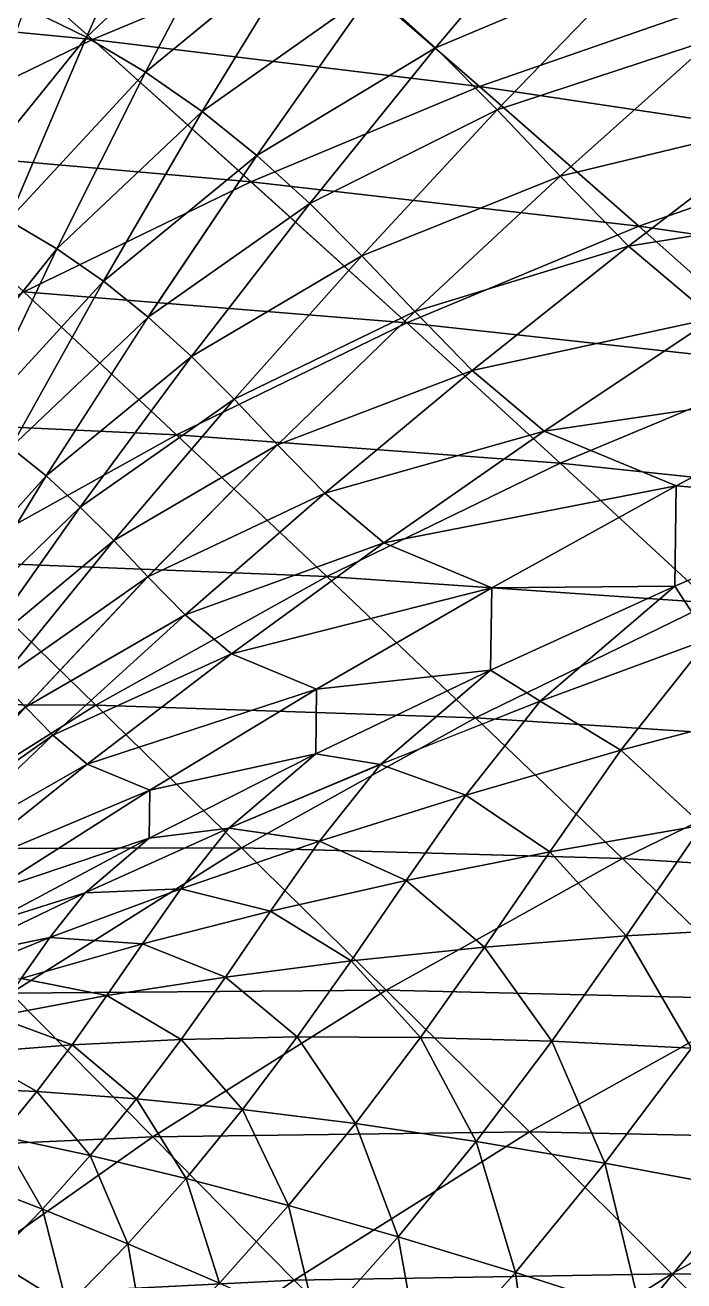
# Model space of a CAD drawing. Extents: x -232 to 179, y -162 to 161.
# Drawn here: x -85.37 to -68.87, y 93.13 to 124.62 of the extents above; entities that cross this region are included whole.
import ezdxf

# ---------------------------------------------------------------- set-up
doc = ezdxf.new("R2010")
doc.units = 0
doc.header["$MEASUREMENT"] = 0

msp = doc.modelspace()

# ---------------------------------------------------------------- linework, layer by layer
for points in [[(-81.739136, 128.99353, -876.1915), (-85.38065, 125.06836, -873.564), (-83.8399, 124.31247, -874.85614), (-83.8398, 124.31257, -874.8560000000001)], [(-83.8399, 124.31247, -874.85614), (-79.98088, 127.95528, -877.76776), (-81.739136, 128.99353, -876.1915), (-81.73904, 128.99364, -876.1914)], [(-83.689766, 124.25277, -766.01495), (-93.247536, 125.17456, -773.24316), (-87.74495999999999, 127.84828, -774.745), (-87.74486, 127.84838, -774.7449)], [(-87.74495999999999, 127.84828, -774.745), (-78.05091999999999, 126.60047, -767.7812), (-83.689766, 124.25277, -766.01495), (-83.68966999999999, 124.25287, -766.01483)], [(-79.98088, 127.95528, -877.76776), (-83.8399, 124.31247, -874.85614), (-82.35902, 123.438, -876.1837), (-82.35892, 123.4381, -876.1836)], [(-82.35902, 123.438, -876.1837), (-78.29228, 126.78055, -879.3844), (-79.98088, 127.95528, -877.76776), (-79.98078000000001, 127.955376, -877.76764)], [(-71.74301, 128.02066, -885.0740400000001), (-76.667465, 125.47423, -881.0419999999999), (-75.09337, 124.04198, -882.7443), (-75.09326999999999, 124.042076, -882.7442)], [(-75.09337, 124.04198, -882.7443), (-69.939644, 126.21474, -887.12), (-71.74301, 128.02066, -885.0740400000001), (-71.74291, 128.02077, -885.0739)], [(-64.002426, 127.80169, -892.1655), (-69.939644, 126.21474, -887.12), (-68.105774, 124.28107, -889.25684), (-68.105675, 124.281166, -889.2567)], [(-73.98485, 123.075584, -759.3344), (-83.689766, 124.25277, -766.01495), (-78.05091999999999, 126.60047, -767.7812), (-78.05082, 126.60057, -767.78107)], [(-78.29228, 126.78055, -879.3844), (-82.35902, 123.438, -876.1837), (-80.9368, 122.44859, -877.54535), (-80.9367, 122.44869, -877.5452)], [(-80.9368, 122.44859, -877.54535), (-76.667465, 125.47423, -881.0419999999999), (-78.29228, 126.78055, -879.3844), (-78.29218, 126.78065, -879.3843)], [(-78.05091999999999, 126.60047, -767.7812), (-68.2354, 125.075645, -761.36334), (-73.98485, 123.075584, -759.3344), (-73.98475, 123.07568, -759.3343)], [(-69.939644, 126.21474, -887.12), (-75.09337, 124.04198, -882.7443), (-73.54420999999999, 122.49062, -884.50183), (-73.54411, 122.49072, -884.5017)], [(-73.54420999999999, 122.49062, -884.50183), (-68.105774, 124.28107, -889.25684), (-69.939644, 126.21474, -887.12), (-69.939545, 126.214836, -887.1199)], [(-76.667465, 125.47423, -881.0419999999999), (-80.9368, 122.44859, -877.54535), (-79.5683, 121.34834, -878.9414), (-79.5682, 121.34844, -878.9413)], [(-79.5683, 121.34834, -878.9414), (-75.09337, 124.04198, -882.7443), (-76.667465, 125.47423, -881.0419999999999), (-76.667366, 125.47433, -881.0419)], [(-93.247536, 125.17456, -773.24316), (-83.689766, 124.25277, -766.01495), (-89.28996, 121.53162, -764.48645), (-89.28986, 121.531715, -764.4863)], [(-87.055275, 120.34671, -872.3815), (-83.8399, 124.31247, -874.85614), (-85.38065, 125.06836, -873.564), (-85.380554, 125.06846, -873.5639)], [(-64.16296, 121.60221, -753.17487), (-73.98485, 123.075584, -759.3344), (-68.2354, 125.075645, -761.36334), (-68.2353, 125.075745, -761.3632)], [(-79.71428, 120.69017, -757.5398), (-89.28996, 121.53162, -764.48645), (-83.689766, 124.25277, -766.01495), (-83.68966999999999, 124.25287, -766.01483)], [(-83.8399, 124.31247, -874.85614), (-87.055275, 120.34671, -872.3815), (-85.79259499999999, 119.72724, -873.4403699999999), (-85.792496, 119.72734, -873.44025)], [(-85.79259499999999, 119.72724, -873.4403699999999), (-82.35902, 123.438, -876.1837), (-83.8399, 124.31247, -874.85614), (-83.8398, 124.31257, -874.8560000000001)], [(-83.689766, 124.25277, -766.01495), (-73.98485, 123.075584, -759.3344), (-79.71428, 120.69017, -757.5398), (-79.71418, 120.69027, -757.5397)], [(-75.09337, 124.04198, -882.7443), (-79.5683, 121.34834, -878.9414), (-78.24252, 120.142044, -880.3752), (-78.242424, 120.14214, -880.37506)], [(-78.24252, 120.142044, -880.3752), (-73.54420999999999, 122.49062, -884.50183), (-75.09337, 124.04198, -882.7443), (-75.09326999999999, 124.042076, -882.7442)], [(-68.105774, 124.28107, -889.25684), (-73.54420999999999, 122.49062, -884.50183), (-71.96885, 120.82952, -886.33746), (-71.96875, 120.82962, -886.33734)], [(-71.96885, 120.82952, -886.33746), (-66.11268000000001, 122.23862, -891.5449), (-68.105774, 124.28107, -889.25684), (-68.105675, 124.281166, -889.2567)], [(-82.35902, 123.438, -876.1837), (-85.79259499999999, 119.72724, -873.4403699999999), (-84.57897, 119.01059, -874.5283), (-84.57887, 119.01069, -874.5282)], [(-84.57897, 119.01059, -874.5283), (-80.9368, 122.44859, -877.54535), (-82.35902, 123.438, -876.1837), (-82.35892, 123.4381, -876.1836)], [(-69.99598, 119.57308, -751.11646), (-79.71428, 120.69017, -757.5398), (-73.98485, 123.075584, -759.3344), (-73.98475, 123.07568, -759.3343)], [(-73.98485, 123.075584, -759.3344), (-64.16296, 121.60221, -753.17487), (-69.99598, 119.57308, -751.11646), (-69.99588, 119.57318, -751.11633)], [(-73.54420999999999, 122.49062, -884.50183), (-78.24252, 120.142044, -880.3752), (-76.93775, 118.83542, -881.85547), (-76.93765, 118.83552, -881.85535)], [(-76.93775, 118.83542, -881.85547), (-71.96885, 120.82952, -886.33746), (-73.54420999999999, 122.49062, -884.50183), (-73.54411, 122.49072, -884.5017)], [(-80.9368, 122.44859, -877.54535), (-84.57897, 119.01059, -874.5283), (-83.41343, 118.19975, -875.6442), (-83.41333, 118.19985, -875.6441)], [(-83.41343, 118.19975, -875.6442), (-79.5683, 121.34834, -878.9414), (-80.9368, 122.44859, -877.54535), (-80.9367, 122.44869, -877.5452)], [(-66.11268000000001, 122.23862, -891.5449), (-71.96885, 120.82952, -886.33746), (-70.25671, 119.07498, -888.3031), (-70.25661, 119.07508, -888.303)], [(-70.25671, 119.07498, -888.3031), (-63.61806, 120.13669, -894.1456), (-66.11268000000001, 122.23862, -891.5449), (-66.11258000000001, 122.238716, -891.5448)], [(-89.28996, 121.53162, -764.48645), (-79.71428, 120.69017, -757.5398), (-85.40443, 117.92531, -755.98676), (-85.40433, 117.92541, -755.98663)], [(-60.16550400000001, 118.14219, -745.1917), (-69.99598, 119.57308, -751.11646), (-64.16296, 121.60221, -753.17487), (-64.16286, 121.60231, -753.17474)], [(-79.5683, 121.34834, -878.9414), (-83.41343, 118.19975, -875.6442), (-82.291916, 117.29807, -876.7883), (-82.29182, 117.29817, -876.7882)], [(-82.291916, 117.29807, -876.7883), (-78.24252, 120.142044, -880.3752), (-79.5683, 121.34834, -878.9414), (-79.5682, 121.34844, -878.9413)], [(-75.80869, 117.152985, -749.2958), (-85.40443, 117.92531, -755.98676), (-79.71428, 120.69017, -757.5398), (-79.71418, 120.69027, -757.5397)], [(-79.71428, 120.69017, -757.5398), (-69.99598, 119.57308, -751.11646), (-75.80869, 117.152985, -749.2958), (-75.80859, 117.15308, -749.29565)], [(-71.96885, 120.82952, -886.33746), (-76.93775, 118.83542, -881.85547), (-75.61091, 117.43636, -883.4015), (-75.61081, 117.43646, -883.4013699999999)], [(-75.61091, 117.43636, -883.4015), (-70.25671, 119.07498, -888.3031), (-71.96885, 120.82952, -886.33746), (-71.96875, 120.82962, -886.33734)], [(-78.24252, 120.142044, -880.3752), (-82.291916, 117.29807, -876.7883), (-81.205414, 116.30948, -877.9634), (-81.205315, 116.30958, -877.96326)], [(-81.205414, 116.30948, -877.9634), (-76.93775, 118.83542, -881.85547), (-78.24252, 120.142044, -880.3752), (-78.242424, 120.14214, -880.37506)], [(-63.61806, 120.13669, -894.1456), (-70.25671, 119.07498, -888.3031), (-68.11374, 117.26935, -890.5371), (-68.11364, 117.26945, -890.5369999999999)], [(-87.60687, 115.22511, -871.9447), (-84.57897, 119.01059, -874.5283), (-85.79259499999999, 119.72724, -873.4403699999999), (-85.792496, 119.72734, -873.44025)], [(-66.07516, 116.086395, -743.1062599999999), (-75.80869, 117.152985, -749.2958), (-69.99598, 119.57308, -751.11646), (-69.99588, 119.57318, -751.11633)], [(-69.99598, 119.57308, -751.11646), (-60.16550400000001, 118.14219, -745.1917), (-66.07516, 116.086395, -743.1062599999999), (-66.07506, 116.086494, -743.10614)], [(-84.57897, 119.01059, -874.5283), (-87.60687, 115.22511, -871.9447), (-86.65134, 114.66086, -872.8013), (-86.65124, 114.66096, -872.80115)], [(-86.65134, 114.66086, -872.8013), (-83.41343, 118.19975, -875.6442), (-84.57897, 119.01059, -874.5283), (-84.57887, 119.01069, -874.5282)], [(-70.25671, 119.07498, -888.3031), (-75.61091, 117.43636, -883.4015), (-74.16887, 115.95861, -885.057), (-74.16877, 115.95871, -885.0569)], [(-74.16887, 115.95861, -885.057), (-68.11374, 117.26935, -890.5371), (-70.25671, 119.07498, -888.3031), (-70.25661, 119.07508, -888.303)], [(-76.93775, 118.83542, -881.85547), (-81.205414, 116.30948, -877.9634), (-80.13611999999999, 115.23867, -879.1765), (-80.136024, 115.23877, -879.1764)], [(-80.13611999999999, 115.23867, -879.1765), (-75.61091, 117.43636, -883.4015), (-76.93775, 118.83542, -881.85547), (-76.93765, 118.83552, -881.85535)], [(-83.41343, 118.19975, -875.6442), (-86.65134, 114.66086, -872.8013), (-85.73365, 114.022446, -873.6799), (-85.73355, 114.022545, -873.67975)], [(-85.73365, 114.022446, -873.6799), (-82.291916, 117.29807, -876.7883), (-83.41343, 118.19975, -875.6442), (-83.41333, 118.19985, -875.6441)], [(-81.58156, 114.34794, -747.72015), (-91.03743, 114.787704, -754.6813400000001), (-85.40443, 117.92531, -755.98676), (-85.40433, 117.92541, -755.98663)], [(-85.40443, 117.92531, -755.98676), (-75.80869, 117.152985, -749.2958), (-81.58156, 114.34794, -747.72015), (-81.58145999999999, 114.34804, -747.72003)], [(-75.61091, 117.43636, -883.4015), (-80.13611999999999, 115.23867, -879.1765), (-79.048744, 114.09212, -880.4435), (-79.048645, 114.09222, -880.44336)], [(-79.048744, 114.09212, -880.4435), (-74.16887, 115.95861, -885.057), (-75.61091, 117.43636, -883.4015), (-75.61081, 117.43646, -883.4013699999999)], [(-82.291916, 117.29807, -876.7883), (-85.73365, 114.022446, -873.6799), (-84.85063000000001, 113.312515, -874.5807), (-84.85053, 113.312614, -874.58057)], [(-84.85063000000001, 113.312515, -874.5807), (-81.205414, 116.30948, -877.9634), (-82.291916, 117.29807, -876.7883), (-82.29182, 117.29817, -876.7882)], [(-71.96423, 113.63452, -741.2616), (-81.58156, 114.34794, -747.72015), (-75.80869, 117.152985, -749.2958), (-75.80859, 117.15308, -749.29565)], [(-75.80869, 117.152985, -749.2958), (-66.07516, 116.086395, -743.1062599999999), (-71.96423, 113.63452, -741.2616), (-71.964134, 113.63462, -741.2615)], [(-68.11374, 117.26935, -890.5371), (-74.16887, 115.95861, -885.057), (-72.36395999999999, 114.43783, -886.9386), (-72.36386, 114.43793, -886.9385)], [(-72.36395999999999, 114.43783, -886.9386), (-64.18842, 115.64001, -893.65717), (-68.11374, 117.26935, -890.5371), (-68.11364, 117.26945, -890.5369999999999)], [(-81.205414, 116.30948, -877.9634), (-84.85063000000001, 113.312515, -874.5807), (-83.99518, 112.53415, -875.50586), (-83.99508, 112.53425, -875.5057400000001)], [(-83.99518, 112.53415, -875.50586), (-80.13611999999999, 115.23867, -879.1765), (-81.205414, 116.30948, -877.9634), (-81.205315, 116.30958, -877.96326)], [(-74.16887, 115.95861, -885.057), (-79.048744, 114.09212, -880.4435), (-77.86695999999999, 112.881065, -881.80023), (-77.86686, 112.881165, -881.8001)], [(-77.86695999999999, 112.881065, -881.80023), (-72.36395999999999, 114.43783, -886.9386), (-74.16887, 115.95861, -885.057), (-74.16877, 115.95871, -885.0569)], [(-62.214024, 112.60939, -735.2847), (-71.96423, 113.63452, -741.2616), (-66.07516, 116.086395, -743.1062599999999), (-66.07506, 116.086494, -743.10614)], [(-64.18842, 115.64001, -893.65717), (-72.36395999999999, 114.43783, -886.9386), (-69.057884, 113.06552, -889.5665), (-69.057785, 113.06562, -889.5664)], [(-69.057884, 113.06552, -889.5665), (-64.233536, 112.65173, -895.3632), (-64.18842, 115.64001, -893.65717), (-64.188324, 115.64011, -893.65704)], [(-80.13611999999999, 115.23867, -879.1765), (-83.99518, 112.53415, -875.50586), (-83.153275, 111.69105, -876.461), (-83.153175, 111.69115, -876.4609)], [(-83.153275, 111.69105, -876.461), (-79.048744, 114.09212, -880.4435), (-80.13611999999999, 115.23867, -879.1765), (-80.136024, 115.23877, -879.1764)], [(-91.03743, 114.787704, -754.6813400000001), (-81.58156, 114.34794, -747.72015), (-87.29643, 111.164734, -746.39575), (-87.29633000000001, 111.16483, -746.3956)], [(-77.812935, 110.79261, -739.66534), (-87.29643, 111.164734, -746.39575), (-81.58156, 114.34794, -747.72015), (-81.58145999999999, 114.34804, -747.72003)], [(-81.58156, 114.34794, -747.72015), (-71.96423, 113.63452, -741.2616), (-77.812935, 110.79261, -739.66534), (-77.812836, 110.79271, -739.6652)], [(-72.36395999999999, 114.43783, -886.9386), (-77.86695999999999, 112.881065, -881.80023), (-76.387794, 111.63474, -883.3423), (-76.387695, 111.63484, -883.3421599999999)], [(-76.387794, 111.63474, -883.3423), (-69.057884, 113.06552, -889.5665), (-72.36395999999999, 114.43783, -886.9386), (-72.36386, 114.43793, -886.9385)], [(-87.90748, 109.90623, -871.6509), (-84.85063000000001, 113.312515, -874.5807), (-85.73365, 114.022446, -873.6799), (-85.73355, 114.022545, -873.67975)], [(-79.048744, 114.09212, -880.4435), (-83.153275, 111.69105, -876.461), (-82.297134, 110.78831, -877.4585599999999), (-82.297035, 110.78841, -877.45844)], [(-82.297134, 110.78831, -877.4585599999999), (-77.86695999999999, 112.881065, -881.80023), (-79.048744, 114.09212, -880.4435), (-79.048645, 114.09222, -880.44336)], [(-68.17286999999999, 110.12846, -733.4183), (-77.812935, 110.79261, -739.66534), (-71.96423, 113.63452, -741.2616), (-71.964134, 113.63462, -741.2615)], [(-71.96423, 113.63452, -741.2616), (-62.214024, 112.60939, -735.2847), (-68.17286999999999, 110.12846, -733.4183), (-68.17277, 110.12856, -733.41815)], [(-84.85063000000001, 113.312515, -874.5807), (-87.90748, 109.90623, -871.6509), (-87.25522, 109.38182, -872.3163), (-87.25511999999999, 109.38192, -872.31616)], [(-87.25522, 109.38182, -872.3163), (-83.99518, 112.53415, -875.50586), (-84.85063000000001, 113.312515, -874.5807), (-84.85053, 113.312614, -874.58057)], [(-69.057884, 113.06552, -889.5665), (-76.387794, 111.63474, -883.3423), (-73.67839000000001, 110.51011, -885.49585), (-73.67829, 110.51021, -885.4957)], [(-73.67839000000001, 110.51011, -885.49585), (-69.09588000000001, 110.54866, -891.0034), (-69.057884, 113.06552, -889.5665), (-69.057785, 113.06562, -889.5664)], [(-64.233536, 112.65173, -895.3632), (-69.057884, 113.06552, -889.5665), (-69.09588000000001, 110.54866, -891.0034), (-69.09578, 110.54876, -891.0033)], [(-77.86695999999999, 112.881065, -881.80023), (-82.297134, 110.78831, -877.4585599999999), (-81.36665, 109.83479, -878.5268), (-81.36655400000001, 109.83489, -878.5267)], [(-81.36665, 109.83479, -878.5268), (-76.387794, 111.63474, -883.3423), (-77.86695999999999, 112.881065, -881.80023), (-77.86686, 112.881165, -881.8001)], [(-83.99518, 112.53415, -875.50586), (-87.25522, 109.38182, -872.3163), (-86.62331999999999, 108.80687, -872.99963), (-86.62321999999999, 108.80697, -872.9995)], [(-86.62331999999999, 108.80687, -872.99963), (-83.153275, 111.69105, -876.461), (-83.99518, 112.53415, -875.50586), (-83.99508, 112.53425, -875.5057400000001)], [(-69.09588000000001, 110.54866, -891.0034), (-68.23515, 109.22686, -895.12866), (-64.233536, 112.65173, -895.3632), (-64.23344, 112.65183, -895.3631)], [(-83.153275, 111.69105, -876.461), (-86.62331999999999, 108.80687, -872.99963), (-86.001434, 108.1841, -873.7052), (-86.001335, 108.1842, -873.7051)], [(-86.001434, 108.1841, -873.7052), (-82.297134, 110.78831, -877.4585599999999), (-83.153275, 111.69105, -876.461), (-83.153175, 111.69115, -876.4609)], [(-76.387794, 111.63474, -883.3423), (-81.36665, 109.83479, -878.5268), (-80.20204, 108.85351, -879.7409), (-80.20194000000001, 108.85361, -879.7408)], [(-80.20204, 108.85351, -879.7409), (-73.67839000000001, 110.51011, -885.49585), (-76.387794, 111.63474, -883.3423), (-76.387695, 111.63484, -883.3421599999999)], [(-83.60289, 107.5676, -738.32355), (-92.93741999999999, 107.61056, -745.3272), (-87.29643, 111.164734, -746.39575), (-87.29633000000001, 111.16483, -746.3956)], [(-87.29643, 111.164734, -746.39575), (-77.812935, 110.79261, -739.66534), (-83.60289, 107.5676, -738.32355), (-83.60279, 107.567696, -738.3234)], [(-82.297134, 110.78831, -877.4585599999999), (-86.001434, 108.1841, -873.7052), (-85.369026, 107.51727, -874.4421), (-85.36893, 107.51737, -874.44196)], [(-85.369026, 107.51727, -874.4421), (-81.36665, 109.83479, -878.5268), (-82.297134, 110.78831, -877.4585599999999), (-82.297035, 110.78841, -877.45844)], [(-74.09085, 107.2529, -731.80304), (-83.60289, 107.5676, -738.32355), (-77.812935, 110.79261, -739.66534), (-77.812836, 110.79271, -739.6652)], [(-73.67839000000001, 110.51011, -885.49585), (-80.20204, 108.85351, -879.7409), (-78.068794, 107.968025, -881.4365), (-78.06869499999999, 107.968124, -881.4364)], [(-78.068794, 107.968025, -881.4365), (-73.709526, 108.44748, -886.67346), (-73.67839000000001, 110.51011, -885.49585), (-73.67829, 110.51021, -885.4957)], [(-77.812935, 110.79261, -739.66534), (-68.17286999999999, 110.12846, -733.4183), (-74.09085, 107.2529, -731.80304), (-74.09075, 107.253, -731.8029)], [(-73.709526, 108.44748, -886.67346), (-72.466225, 107.66407, -890.80585), (-69.09588000000001, 110.54866, -891.0034), (-69.09578, 110.54876, -891.0033)], [(-69.09588000000001, 110.54866, -891.0034), (-73.67839000000001, 110.51011, -885.49585), (-73.709526, 108.44748, -886.67346), (-73.70943, 108.44758, -886.67334)], [(-68.23515, 109.22686, -895.12866), (-69.09588000000001, 110.54866, -891.0034), (-72.466225, 107.66407, -890.80585), (-72.466125, 107.66417, -890.8057)], [(-64.42726, 106.62904, -725.7483), (-74.09085, 107.2529, -731.80304), (-68.17286999999999, 110.12846, -733.4183), (-68.17277, 110.12856, -733.41815)], [(-81.36665, 109.83479, -878.5268), (-85.369026, 107.51727, -874.4421), (-84.68172, 106.81294, -875.23114), (-84.68162, 106.81304, -875.2310000000001)], [(-84.68172, 106.81294, -875.23114), (-80.20204, 108.85351, -879.7409), (-81.36665, 109.83479, -878.5268), (-81.36655400000001, 109.83489, -878.5267)], [(-72.466225, 107.66407, -890.80585), (-70.44752, 106.434715, -895.51953), (-68.23515, 109.22686, -895.12866), (-68.235054, 109.22696, -895.12854)], [(-66.33481, 107.52415, -899.94556), (-68.23515, 109.22686, -895.12866), (-70.44752, 106.434715, -895.51953), (-70.44742, 106.434814, -895.5194)], [(-80.20204, 108.85351, -879.7409), (-84.68172, 106.81294, -875.23114), (-83.82145, 106.0881, -876.1279), (-83.82135, 106.088196, -876.1278)], [(-83.82145, 106.0881, -876.1279), (-78.068794, 107.968025, -881.4365), (-80.20204, 108.85351, -879.7409), (-80.20194000000001, 108.85361, -879.7408)], [(-78.093315, 106.344025, -882.36365), (-76.4716, 106.083496, -886.5115400000001), (-73.709526, 108.44748, -886.67346), (-73.70943, 108.44758, -886.67334)], [(-73.709526, 108.44748, -886.67346), (-78.068794, 107.968025, -881.4365), (-78.093315, 106.344025, -882.36365), (-78.093216, 106.344124, -882.3635)], [(-72.466225, 107.66407, -890.80585), (-73.709526, 108.44748, -886.67346), (-76.4716, 106.083496, -886.5115400000001), (-76.47150400000001, 106.083595, -886.5114)], [(-88.69141, 104.710236, -870.9056), (-85.369026, 107.51727, -874.4421), (-86.001434, 108.1841, -873.7052), (-86.001335, 108.1842, -873.7051)], [(-78.068794, 107.968025, -881.4365), (-83.82145, 106.0881, -876.1279), (-82.24569, 105.43401, -877.38043), (-82.24559, 105.43411, -877.3803)], [(-82.24569, 105.43401, -877.38043), (-78.093315, 106.344025, -882.36365), (-78.068794, 107.968025, -881.4365), (-78.06869499999999, 107.968124, -881.4364)], [(-92.93741999999999, 107.61056, -745.3272), (-83.60289, 107.5676, -738.32355), (-89.31798, 103.96672, -737.2409700000001), (-89.31788, 103.96682, -737.24084)], [(-79.9494, 103.98966, -730.4453), (-89.31798, 103.96672, -737.2409700000001), (-83.60289, 107.5676, -738.32355), (-83.60279, 107.567696, -738.3234)], [(-85.369026, 107.51727, -874.4421), (-88.69141, 104.710236, -870.9056), (-88.275894, 104.27211, -871.3897), (-88.275795, 104.27221, -871.3896)], [(-88.275894, 104.27211, -871.3897), (-84.68172, 106.81294, -875.23114), (-85.369026, 107.51727, -874.4421), (-85.36893, 107.51737, -874.44196)], [(-83.60289, 107.5676, -738.32355), (-74.09085, 107.2529, -731.80304), (-79.9494, 103.98966, -730.4453), (-79.9493, 103.98976, -730.4452)], [(-76.4716, 106.083496, -886.5115400000001), (-74.329575, 105.31239, -891.1351), (-72.466225, 107.66407, -890.80585), (-72.466125, 107.66417, -890.8057)], [(-70.44752, 106.434715, -895.51953), (-72.466225, 107.66407, -890.80585), (-74.329575, 105.31239, -891.1351), (-74.329475, 105.31249, -891.13495)], [(-70.44752, 106.434715, -895.51953), (-68.40346, 104.561676, -900.5148300000001), (-66.33481, 107.52415, -899.94556), (-66.33471, 107.52425, -899.9454300000001)], [(-70.40827, 103.722855, -724.1159), (-79.9494, 103.98966, -730.4453), (-74.09085, 107.2529, -731.80304), (-74.09075, 107.253, -731.8029)], [(-74.09085, 107.2529, -731.80304), (-64.42726, 106.62904, -725.7483), (-70.40827, 103.722855, -724.1159), (-70.40817, 103.72295, -724.1158)], [(-84.68172, 106.81294, -875.23114), (-88.275894, 104.27211, -871.3897), (-87.82429499999999, 103.80933, -871.9082), (-87.824196, 103.80943, -871.9081)], [(-87.82429499999999, 103.80933, -871.9082), (-83.82145, 106.0881, -876.1279), (-84.68172, 106.81294, -875.23114), (-84.68162, 106.81304, -875.2310000000001)], [(-74.329575, 105.31239, -891.1351), (-72.22457, 103.88984, -896.00854), (-70.44752, 106.434715, -895.51953), (-70.44742, 106.434814, -895.5194)], [(-68.40346, 104.561676, -900.5148300000001), (-70.44752, 106.434715, -895.51953), (-72.22457, 103.88984, -896.00854), (-72.22447, 103.88994, -896.0084)], [(-60.720673, 103.13081, -718.23596), (-70.40827, 103.722855, -724.1159), (-64.42726, 106.62904, -725.7483), (-64.42716, 106.62914, -725.7481700000001)], [(-82.26379399999999, 104.23442, -878.0653), (-80.26803000000001, 104.48275, -882.2362), (-78.093315, 106.344025, -882.36365), (-78.093216, 106.344124, -882.3635)], [(-78.093315, 106.344025, -882.36365), (-82.24569, 105.43401, -877.38043), (-82.26379399999999, 104.23442, -878.0653), (-82.263695, 104.23452, -878.0652)], [(-76.4716, 106.083496, -886.5115400000001), (-78.093315, 106.344025, -882.36365), (-80.26803000000001, 104.48275, -882.2362), (-80.26793, 104.48285, -882.2361)], [(-83.82145, 106.0881, -876.1279), (-87.82429499999999, 103.80933, -871.9082), (-87.25907, 103.33308, -872.49744), (-87.25896999999999, 103.333176, -872.4973)], [(-87.25907, 103.33308, -872.49744), (-82.24569, 105.43401, -877.38043), (-83.82145, 106.0881, -876.1279), (-83.82135, 106.088196, -876.1278)], [(-80.26803000000001, 104.48275, -882.2362), (-77.998665, 104.15624, -886.7813), (-76.4716, 106.083496, -886.5115400000001), (-76.47150400000001, 106.083595, -886.5114)], [(-74.329575, 105.31239, -891.1351), (-76.4716, 106.083496, -886.5115400000001), (-77.998665, 104.15624, -886.7813), (-77.998566, 104.15634, -886.7812)], [(-82.24569, 105.43401, -877.38043), (-87.25907, 103.33308, -872.49744), (-86.22373, 102.90333, -873.3204), (-86.22363, 102.90343, -873.32025)], [(-86.22373, 102.90333, -873.3204), (-82.26379399999999, 104.23442, -878.0653), (-82.24569, 105.43401, -877.38043), (-82.24559, 105.43411, -877.3803)], [(-77.998665, 104.15624, -886.7813), (-75.82629, 103.16899, -891.5469), (-74.329575, 105.31239, -891.1351), (-74.329475, 105.31249, -891.13495)], [(-72.22457, 103.88984, -896.00854), (-74.329575, 105.31239, -891.1351), (-75.82629, 103.16899, -891.5469), (-75.82619, 103.16909, -891.54675)], [(-72.22457, 103.88984, -896.00854), (-70.308495, 101.78109, -901.0694), (-68.40346, 104.561676, -900.5148300000001), (-68.40335999999999, 104.561775, -900.5147)], [(-66.52892, 101.99446, -905.7143599999999), (-68.40346, 104.561676, -900.5148300000001), (-70.308495, 101.78109, -901.0694), (-70.30839499999999, 101.78119, -901.0693)], [(-86.23563399999999, 102.11514, -873.7703), (-83.87019000000001, 102.85955, -877.9712), (-82.26379399999999, 104.23442, -878.0653), (-82.263695, 104.23452, -878.0652)], [(-82.26379399999999, 104.23442, -878.0653), (-86.22373, 102.90333, -873.3204), (-86.23563399999999, 102.11514, -873.7703), (-86.235535, 102.11524, -873.7702)], [(-83.87019000000001, 102.85955, -877.9712), (-81.47035, 102.96533, -882.4486), (-80.26803000000001, 104.48275, -882.2362), (-80.26793, 104.48285, -882.2361)], [(-80.26803000000001, 104.48275, -882.2362), (-82.26379399999999, 104.23442, -878.0653), (-83.87019000000001, 102.85955, -877.9712), (-83.870094, 102.85965, -877.9710699999999)], [(-77.998665, 104.15624, -886.7813), (-80.26803000000001, 104.48275, -882.2362), (-81.47035, 102.96533, -882.4486), (-81.47025, 102.96543, -882.4485)], [(-89.31798, 103.96672, -737.2409700000001), (-79.9494, 103.98966, -730.4453), (-85.7322, 100.346146, -729.3499), (-85.7321, 100.346245, -729.3498)], [(-76.32921, 100.42487, -722.7437), (-85.7322, 100.346146, -729.3499), (-79.9494, 103.98966, -730.4453), (-79.9493, 103.98976, -730.4452)], [(-81.47035, 102.96533, -882.4486), (-79.22525, 102.39967, -887.1188400000001), (-77.998665, 104.15624, -886.7813), (-77.998566, 104.15634, -886.7812)], [(-79.9494, 103.98966, -730.4453), (-70.40827, 103.722855, -724.1159), (-76.32921, 100.42487, -722.7437), (-76.32911, 100.42497, -722.7436)], [(-75.82629, 103.16899, -891.5469), (-77.998665, 104.15624, -886.7813), (-79.22525, 102.39967, -887.1188400000001), (-79.22515, 102.39977, -887.1187)], [(-66.75868, 100.19693, -716.5880000000001), (-76.32921, 100.42487, -722.7437), (-70.40827, 103.722855, -724.1159), (-70.40817, 103.72295, -724.1158)], [(-75.82629, 103.16899, -891.5469), (-73.86107, 101.50122, -896.4849), (-72.22457, 103.88984, -896.00854), (-72.22447, 103.88994, -896.0084)], [(-70.308495, 101.78109, -901.0694), (-72.22457, 103.88984, -896.00854), (-73.86107, 101.50122, -896.4849), (-73.86097, 101.50132, -896.4848)], [(-70.40827, 103.722855, -724.1159), (-60.720673, 103.13081, -718.23596), (-66.75868, 100.19693, -716.5880000000001), (-66.75858000000001, 100.19703, -716.5879)], [(-84.75831600000001, 101.73868, -878.12805), (-82.436104, 101.5823, -882.7143599999999), (-81.47035, 102.96533, -882.4486), (-81.47025, 102.96543, -882.4485)], [(-81.47035, 102.96533, -882.4486), (-83.87019000000001, 102.85955, -877.9712), (-84.75831600000001, 101.73868, -878.12805), (-84.75822, 101.73878, -878.1279)], [(-79.22525, 102.39967, -887.1188400000001), (-81.47035, 102.96533, -882.4486), (-82.436104, 101.5823, -882.7143599999999), (-82.43600500000001, 101.5824, -882.71423)], [(-79.22525, 102.39967, -887.1188400000001), (-77.20461999999999, 101.15718, -891.9481), (-75.82629, 103.16899, -891.5469), (-75.82619, 103.16909, -891.54675)], [(-73.86107, 101.50122, -896.4849), (-75.82629, 103.16899, -891.5469), (-77.20461999999999, 101.15718, -891.9481), (-77.20452, 101.15728, -891.948)], [(-87.29109, 101.2118, -873.7085), (-84.75831600000001, 101.73868, -878.12805), (-83.87019000000001, 102.85955, -877.9712), (-83.870094, 102.85965, -877.9710699999999)], [(-83.87019000000001, 102.85955, -877.9712), (-86.23563399999999, 102.11514, -873.7703), (-87.29109, 101.2118, -873.7085), (-87.29099000000001, 101.2119, -873.7084)], [(-82.436104, 101.5823, -882.7143599999999), (-80.35483, 100.750946, -887.4476300000001), (-79.22525, 102.39967, -887.1188400000001), (-79.22515, 102.39977, -887.1187)], [(-77.20461999999999, 101.15718, -891.9481), (-79.22525, 102.39967, -887.1188400000001), (-80.35483, 100.750946, -887.4476300000001), (-80.35473, 100.751045, -887.4475)], [(-87.874626, 100.47535, -873.8116), (-85.47168, 100.71708, -878.32434), (-84.75831600000001, 101.73868, -878.12805), (-84.75822, 101.73878, -878.1279)], [(-84.75831600000001, 101.73868, -878.12805), (-87.29109, 101.2118, -873.7085), (-87.874626, 100.47535, -873.8116), (-87.87453000000001, 100.47545, -873.81146)], [(-82.436104, 101.5823, -882.7143599999999), (-84.75831600000001, 101.73868, -878.12805), (-85.47168, 100.71708, -878.32434), (-85.47158, 100.71718, -878.3242)], [(-73.86107, 101.50122, -896.4849), (-72.17895, 99.14301, -901.56055), (-70.308495, 101.78109, -901.0694), (-70.30839499999999, 101.78119, -901.0693)], [(-68.67432, 98.96860500000001, -906.2778), (-70.308495, 101.78109, -901.0694), (-72.17895, 99.14301, -901.56055), (-72.17885, 99.14311, -901.5604)], [(-70.308495, 101.78109, -901.0694), (-68.67432, 98.96860500000001, -906.2778), (-66.52892, 101.99446, -905.7143599999999), (-66.528824, 101.99456, -905.71423)], [(-85.47168, 100.71708, -878.32434), (-83.32547, 100.28419, -882.97327), (-82.436104, 101.5823, -882.7143599999999), (-82.43600500000001, 101.5824, -882.71423)], [(-80.35483, 100.750946, -887.4476300000001), (-82.436104, 101.5823, -882.7143599999999), (-83.32547, 100.28419, -882.97327), (-83.32536999999999, 100.28429, -882.9731400000001)], [(-77.20461999999999, 101.15718, -891.9481), (-75.46786, 99.23501, -896.9068599999999), (-73.86107, 101.50122, -896.4849), (-73.86097, 101.50132, -896.4848)], [(-72.17895, 99.14301, -901.56055), (-73.86107, 101.50122, -896.4849), (-75.46786, 99.23501, -896.9068599999999), (-75.46776, 99.23510999999999, -896.90674)], [(-80.35483, 100.750946, -887.4476300000001), (-78.55794, 99.248474, -892.3035), (-77.20461999999999, 101.15718, -891.9481), (-77.20452, 101.15728, -891.948)], [(-75.46786, 99.23501, -896.9068599999999), (-77.20461999999999, 101.15718, -891.9481), (-78.55794, 99.248474, -892.3035), (-78.55784, 99.24857, -892.3034)], [(-83.32547, 100.28419, -882.97327), (-81.4639, 99.18672, -887.7389), (-80.35483, 100.750946, -887.4476300000001), (-80.35473, 100.751045, -887.4475)], [(-78.55794, 99.248474, -892.3035), (-80.35483, 100.750946, -887.4476300000001), (-81.4639, 99.18672, -887.7389), (-81.4638, 99.18682, -887.7388)], [(-83.32547, 100.28419, -882.97327), (-85.47168, 100.71708, -878.32434), (-86.12863, 99.7582, -878.5156), (-86.12853, 99.7583, -878.5155)], [(-82.17359, 96.74255, -721.63666), (-91.42600999999999, 96.32970999999999, -728.5199), (-85.7322, 100.346146, -729.3499), (-85.7321, 100.346245, -729.3498)], [(-86.12863, 99.7582, -878.5156), (-84.1987, 99.0526, -883.2026), (-83.32547, 100.28419, -882.97327), (-83.32536999999999, 100.28429, -882.9731400000001)], [(-85.7322, 100.346146, -729.3499), (-76.32921, 100.42487, -722.7437), (-82.17359, 96.74255, -721.63666), (-82.17349, 96.74265, -721.6365400000001)], [(-81.4639, 99.18672, -887.7389), (-83.32547, 100.28419, -882.97327), (-84.1987, 99.0526, -883.2026), (-84.1986, 99.0527, -883.20245)], [(-72.73605, 96.86752, -715.20276), (-82.17359, 96.74255, -721.63666), (-76.32921, 100.42487, -722.7437), (-76.32911, 100.42497, -722.7436)], [(-76.32921, 100.42487, -722.7437), (-66.75868, 100.19693, -716.5880000000001), (-72.73605, 96.86752, -715.20276), (-72.735954, 96.86762, -715.2026400000001)], [(-63.136093, 96.66998000000001, -709.205), (-72.73605, 96.86752, -715.20276), (-66.75868, 100.19693, -716.5880000000001), (-66.75858000000001, 100.19703, -716.5879)], [(-84.1987, 99.0526, -883.2026), (-86.12863, 99.7582, -878.5156), (-86.77365, 98.848465, -878.685), (-86.77355, 98.848564, -878.6849)], [(-84.1987, 99.0526, -883.2026), (-82.587814, 97.69744, -887.9785), (-81.4639, 99.18672, -887.7389), (-81.4638, 99.18682, -887.7388)], [(-79.92935, 97.43123, -892.5959), (-81.4639, 99.18672, -887.7389), (-82.587814, 97.69744, -887.9785), (-82.587715, 97.69754, -887.9784)], [(-81.4639, 99.18672, -887.7389), (-79.92935, 97.43123, -892.5959), (-78.55794, 99.248474, -892.3035), (-78.55784, 99.24857, -892.3034)], [(-77.09614599999999, 97.07739000000001, -897.2539999999999), (-78.55794, 99.248474, -892.3035), (-79.92935, 97.43123, -892.5959), (-79.92925, 97.43133, -892.5957599999999)], [(-78.55794, 99.248474, -892.3035), (-77.09614599999999, 97.07739000000001, -897.2539999999999), (-75.46786, 99.23501, -896.9068599999999), (-75.46776, 99.23510999999999, -896.90674)], [(-74.074425, 96.63133, -901.96466), (-75.46786, 99.23501, -896.9068599999999), (-77.09614599999999, 97.07739000000001, -897.2539999999999), (-77.09605, 97.07749, -897.2539)], [(-75.46786, 99.23501, -896.9068599999999), (-74.074425, 96.63133, -901.96466), (-72.17895, 99.14301, -901.56055), (-72.17885, 99.14311, -901.5604)], [(-86.77365, 98.848465, -878.685), (-85.0836, 97.88002, -883.39124), (-84.1987, 99.0526, -883.2026), (-84.1986, 99.0527, -883.20245)], [(-82.587814, 97.69744, -887.9785), (-84.1987, 99.0526, -883.2026), (-85.0836, 97.88002, -883.39124), (-85.0835, 97.88011999999999, -883.3911)], [(-70.848404, 96.08774, -906.7413), (-72.17895, 99.14301, -901.56055), (-74.074425, 96.63133, -901.96466), (-74.074326, 96.63143000000001, -901.96454)], [(-72.17895, 99.14301, -901.56055), (-70.848404, 96.08774, -906.7413), (-68.67432, 98.96860500000001, -906.2778), (-68.67421999999999, 98.968704, -906.27765)], [(-67.39996, 95.440384, -911.5989), (-68.67432, 98.96860500000001, -906.2778), (-70.848404, 96.08774, -906.7413), (-70.84830500000001, 96.08784, -906.74115)], [(-85.0836, 97.88002, -883.39124), (-86.77365, 98.848465, -878.685), (-87.42730999999999, 97.982315, -878.82434), (-87.42721, 97.982414, -878.8242)], [(-87.42730999999999, 97.982315, -878.82434), (-85.99419, 96.763824, -883.53296), (-85.0836, 97.88002, -883.39124), (-85.0835, 97.88011999999999, -883.3911)], [(-83.74433, 96.27978, -888.1585699999999), (-85.0836, 97.88002, -883.39124), (-85.99419, 96.763824, -883.53296), (-85.99409, 96.76392, -883.5328400000001)], [(-85.0836, 97.88002, -883.39124), (-83.74433, 96.27978, -888.1585699999999), (-82.587814, 97.69744, -887.9785), (-82.587715, 97.69754, -887.9784)], [(-81.34057, 95.70136, -892.81555), (-82.587814, 97.69744, -887.9785), (-83.74433, 96.27978, -888.1585699999999), (-83.74423, 96.27988, -888.15845)], [(-82.587814, 97.69744, -887.9785), (-81.34057, 95.70136, -892.81555), (-79.92935, 97.43123, -892.5959), (-79.92925, 97.43133, -892.5957599999999)], [(-78.77168, 95.02351, -897.5148300000001), (-79.92935, 97.43123, -892.5959), (-81.34057, 95.70136, -892.81555), (-81.34047, 95.70146, -892.8154)], [(-79.92935, 97.43123, -892.5959), (-78.77168, 95.02351, -897.5148300000001), (-77.09614599999999, 97.07739000000001, -897.2539999999999), (-77.09605, 97.07749, -897.2539)], [(-76.02490999999999, 94.24044, -902.2683), (-77.09614599999999, 97.07739000000001, -897.2539999999999), (-78.77168, 95.02351, -897.5148300000001), (-78.77158, 95.02360999999999, -897.5147)], [(-77.09614599999999, 97.07739000000001, -897.2539999999999), (-76.02490999999999, 94.24044, -902.2683), (-74.074425, 96.63133, -901.96466), (-74.074326, 96.63143000000001, -901.96454)], [(-91.42600999999999, 96.32970999999999, -728.5199), (-82.17359, 96.74255, -721.63666), (-87.92804, 92.68334, -720.7978), (-87.92794, 92.68344, -720.79767)], [(-78.63614, 93.1501, -714.08514), (-87.92804, 92.68334, -720.7978), (-82.17359, 96.74255, -721.63666), (-82.17349, 96.74265, -721.6365400000001)], [(-84.942444, 94.93354000000001, -888.2742), (-85.99419, 96.763824, -883.53296), (-86.937515, 95.70386500000001, -883.6239999999999), (-86.937416, 95.703964, -883.6239)], [(-85.99419, 96.763824, -883.53296), (-84.942444, 94.93354000000001, -888.2742), (-83.74433, 96.27978, -888.1585699999999), (-83.74423, 96.27988, -888.15845)], [(-82.17359, 96.74255, -721.63666), (-72.73605, 96.86752, -715.20276), (-78.63614, 93.1501, -714.08514), (-78.63604000000001, 93.1502, -714.085)], [(-69.16415400000001, 93.31235, -707.808), (-78.63614, 93.1501, -714.08514), (-72.73605, 96.86752, -715.20276), (-72.735954, 96.86762, -715.2026400000001)], [(-72.73605, 96.86752, -715.20276), (-63.136093, 96.66998000000001, -709.205), (-69.16415400000001, 93.31235, -707.808), (-69.164055, 93.31245, -707.80786)], [(-59.534866, 93.137054, -701.95355), (-69.16415400000001, 93.31235, -707.808), (-63.136093, 96.66998000000001, -709.205), (-63.135994, 96.67008, -709.2049)], [(-73.085594, 93.34540600000001, -907.08954), (-74.074425, 96.63133, -901.96466), (-76.02490999999999, 94.24044, -902.2683), (-76.02481, 94.24054, -902.2682)], [(-74.074425, 96.63133, -901.96466), (-73.085594, 93.34540600000001, -907.08954), (-70.848404, 96.08774, -906.7413), (-70.84830500000001, 96.08784, -906.74115)], [(-82.80252, 94.058655, -892.9566699999999), (-83.74433, 96.27978, -888.1585699999999), (-84.942444, 94.93354000000001, -888.2742), (-84.94234499999999, 94.93364, -888.27405)], [(-83.74433, 96.27978, -888.1585699999999), (-82.80252, 94.058655, -892.9566699999999), (-81.34057, 95.70136, -892.81555), (-81.34047, 95.70146, -892.8154)], [(-69.9369, 92.33062, -911.9938), (-70.848404, 96.08774, -906.7413), (-73.085594, 93.34540600000001, -907.08954), (-73.085495, 93.345505, -907.0894)], [(-70.848404, 96.08774, -906.7413), (-69.9369, 92.33062, -911.9938), (-67.39996, 95.440384, -911.5989), (-67.39986400000001, 95.44048000000001, -911.59875)], [(-86.937515, 95.70386500000001, -883.6239999999999), (-86.1861, 93.66029, -888.3222699999999), (-84.942444, 94.93354000000001, -888.2742), (-84.94234499999999, 94.93364, -888.27405)], [(-80.50746, 93.07311999999999, -897.6823), (-81.34057, 95.70136, -892.81555), (-82.80252, 94.058655, -892.9566699999999), (-82.80242, 94.05875400000001, -892.95654)], [(-81.34057, 95.70136, -892.81555), (-80.50746, 93.07311999999999, -897.6823), (-78.77168, 95.02351, -897.5148300000001), (-78.77158, 95.02360999999999, -897.5147)], [(-66.559265, 91.18693, -916.99817), (-67.39996, 95.440384, -911.5989), (-69.9369, 92.33062, -911.9938), (-69.9368, 92.33072, -911.99365)], [(-84.32006, 92.50500500000001, -893.0153), (-84.942444, 94.93354000000001, -888.2742), (-86.1861, 93.66029, -888.3222699999999), (-86.186, 93.66039, -888.32214)], [(-84.942444, 94.93354000000001, -888.2742), (-84.32006, 92.50500500000001, -893.0153), (-82.80252, 94.058655, -892.9566699999999), (-82.80242, 94.05875400000001, -892.95654)], [(-78.045525, 91.96999, -902.46326), (-78.77168, 95.02351, -897.5148300000001), (-80.50746, 93.07311999999999, -897.6823), (-80.50735999999999, 93.07321999999999, -897.6822)], [(-78.77168, 95.02351, -897.5148300000001), (-78.045525, 91.96999, -902.46326), (-76.02490999999999, 94.24044, -902.2683), (-76.02481, 94.24054, -902.2682)], [(-75.40321999999999, 90.74123, -907.3132), (-76.02490999999999, 94.24044, -902.2683), (-78.045525, 91.96999, -902.46326), (-78.045425, 91.97009, -902.4631300000001)], [(-76.02490999999999, 94.24044, -902.2683), (-75.40321999999999, 90.74123, -907.3132), (-73.085594, 93.34540600000001, -907.08954), (-73.085495, 93.345505, -907.0894)], [(-82.309235, 91.22848499999999, -897.75195), (-82.80252, 94.058655, -892.9566699999999), (-84.32006, 92.50500500000001, -893.0153), (-84.31996, 92.505104, -893.0152)], [(-82.80252, 94.058655, -892.9566699999999), (-82.309235, 91.22848499999999, -897.75195), (-80.50746, 93.07311999999999, -897.6823), (-80.50735999999999, 93.07321999999999, -897.6822)], [(-86.1861, 93.66029, -888.3222699999999), (-85.89429, 91.04355, -892.98914), (-84.32006, 92.50500500000001, -893.0153), (-84.31996, 92.505104, -893.0152)], [(-78.63614, 93.1501, -714.08514), (-69.16415400000001, 93.31235, -707.808), (-75.11426999999999, 89.5634, -706.6809), (-75.114174, 89.5635, -706.6808)], [(-72.56504, 89.37753000000001, -912.2474), (-73.085594, 93.34540600000001, -907.08954), (-75.40321999999999, 90.74123, -907.3132), (-75.40312, 90.741325, -907.31305)], [(-65.60806, 89.75428000000001, -700.5461), (-75.11426999999999, 89.5634, -706.6809), (-69.16415400000001, 93.31235, -707.808), (-69.164055, 93.31245, -707.80786)], [(-73.085594, 93.34540600000001, -907.08954), (-72.56504, 89.37753000000001, -912.2474), (-69.9369, 92.33062, -911.9938), (-69.9368, 92.33072, -911.99365)], [(-69.16415400000001, 93.31235, -707.808), (-59.534866, 93.137054, -701.95355), (-65.60806, 89.75428000000001, -700.5461), (-65.60795999999999, 89.75438, -700.5459599999999)], [(-87.92804, 92.68334, -720.7978), (-78.63614, 93.1501, -714.08514), (-84.44543, 89.052216, -713.2383), (-84.44533, 89.05231500000001, -713.23816)], [(-75.11426999999999, 89.5634, -706.6809), (-84.44543, 89.052216, -713.2383), (-78.63614, 93.1501, -714.08514), (-78.63604000000001, 93.1502, -714.085)]]:
    msp.add_3dface(points)

doc.saveas('drawing.dxf')
